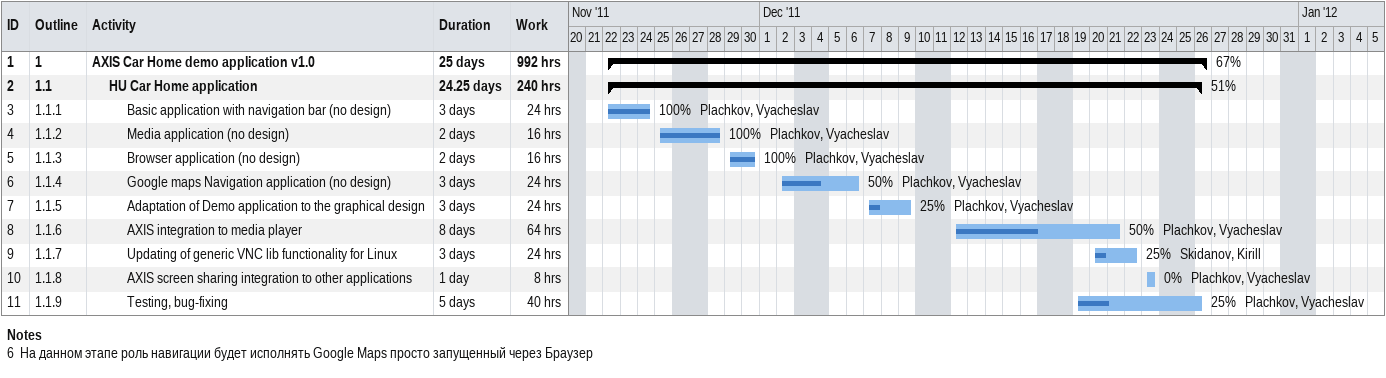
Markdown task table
| ID | WBS | Task | Duration | Start | Finish | Resources | % complete | Work (h) |
|---|---|---|---|---|---|---|---|---|
| 1 | 1 | **AXIS Car Home demo application v1.0** | 25d | 2011-11-22 | 2011-12-26 |  | 67 | 992 |
| 2 | 1.1 | **HU Car Home application** | 24.25d | 2011-11-22 | 2011-12-26 |  | 51 | 240 |
| 3 | 1.1.1 | Basic application with navigation bar (no design) | 3d | 2011-11-22 | 2011-11-24 | Plachkov, Vyacheslav | 100 | 24 |
| 4 | 1.1.2 | Media application (no design) | 2d | 2011-11-25 | 2011-11-28 | Plachkov, Vyacheslav | 100 | 16 |
| 5 | 1.1.3 | Browser application (no design) | 2d | 2011-11-29 | 2011-11-30 | Plachkov, Vyacheslav | 100 | 16 |
| 6 | 1.1.4 | Google maps Navigation application (no design) | 3d | 2011-12-02 | 2011-12-06 | Plachkov, Vyacheslav | 50 | 24 |
| 7 | 1.1.5 | Adaptation of Demo application to the graphical design | 3d | 2011-12-07 | 2011-12-09 | Plachkov, Vyacheslav | 25 | 24 |
| 8 | 1.1.6 | AXIS integration to media player | 8d | 2011-12-12 | 2011-12-21 | Plachkov, Vyacheslav | 50 | 64 |
| 9 | 1.1.7 | Updating of generic VNC lib functionality for Linux | 3d | 2011-12-20 | 2011-12-22 | Skidanov, Kirill | 25 | 24 |
| 10 | 1.1.8 | AXIS screen sharing integration to other applications | 1d | 2011-12-23 | 2011-12-23 | Plachkov, Vyacheslav | 0 | 8 |
| 11 | 1.1.9 | Testing, bug-fixing | 5d | 2011-12-19 | 2011-12-26 | Plachkov, Vyacheslav | 25 | 40 |

Notes
- 6: На данном этапе роль навигации будет исполнять Google Maps просто запущенный через Браузер
